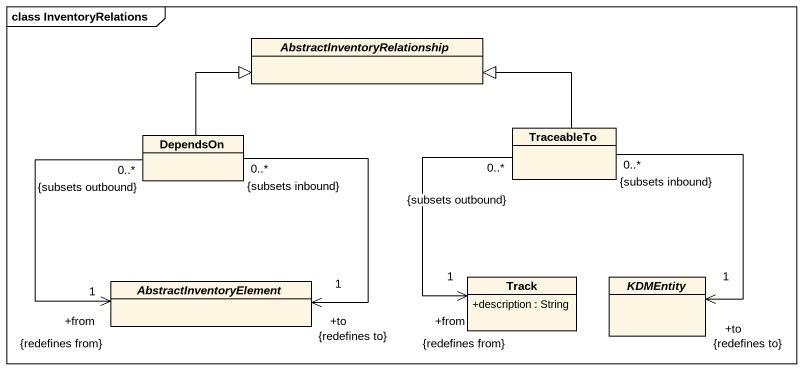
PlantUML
@startuml
mainframe class InventoryRelations
hide circle
hide empty members
skinparam classAttributeIconSize 0
abstract class "AbstractInventoryRelationship" as AbstractInventoryRelationshi
class DependsOn
class TraceableTo
abstract class AbstractInventoryElement
class Track {
  +description : String
}
abstract class KDMEntity
DependsOn -right-|> AbstractInventoryRelationshi
DependsOn "0..*\n{subsets outbound}" --> "+from\n1\n{redefines from}" AbstractInventoryElement
DependsOn "0..*\n{subsets inbound}" --> "+to\n1\n{redefines to}" AbstractInventoryElement
TraceableTo -left-|> AbstractInventoryRelationshi
TraceableTo "0..*\n{subsets outbound}" --> "1\n+from\n{redefines from}" Track
TraceableTo "0..*\n{subsets inbound}" --> "+to\n1\n{redefines to}" KDMEntity
@enduml
